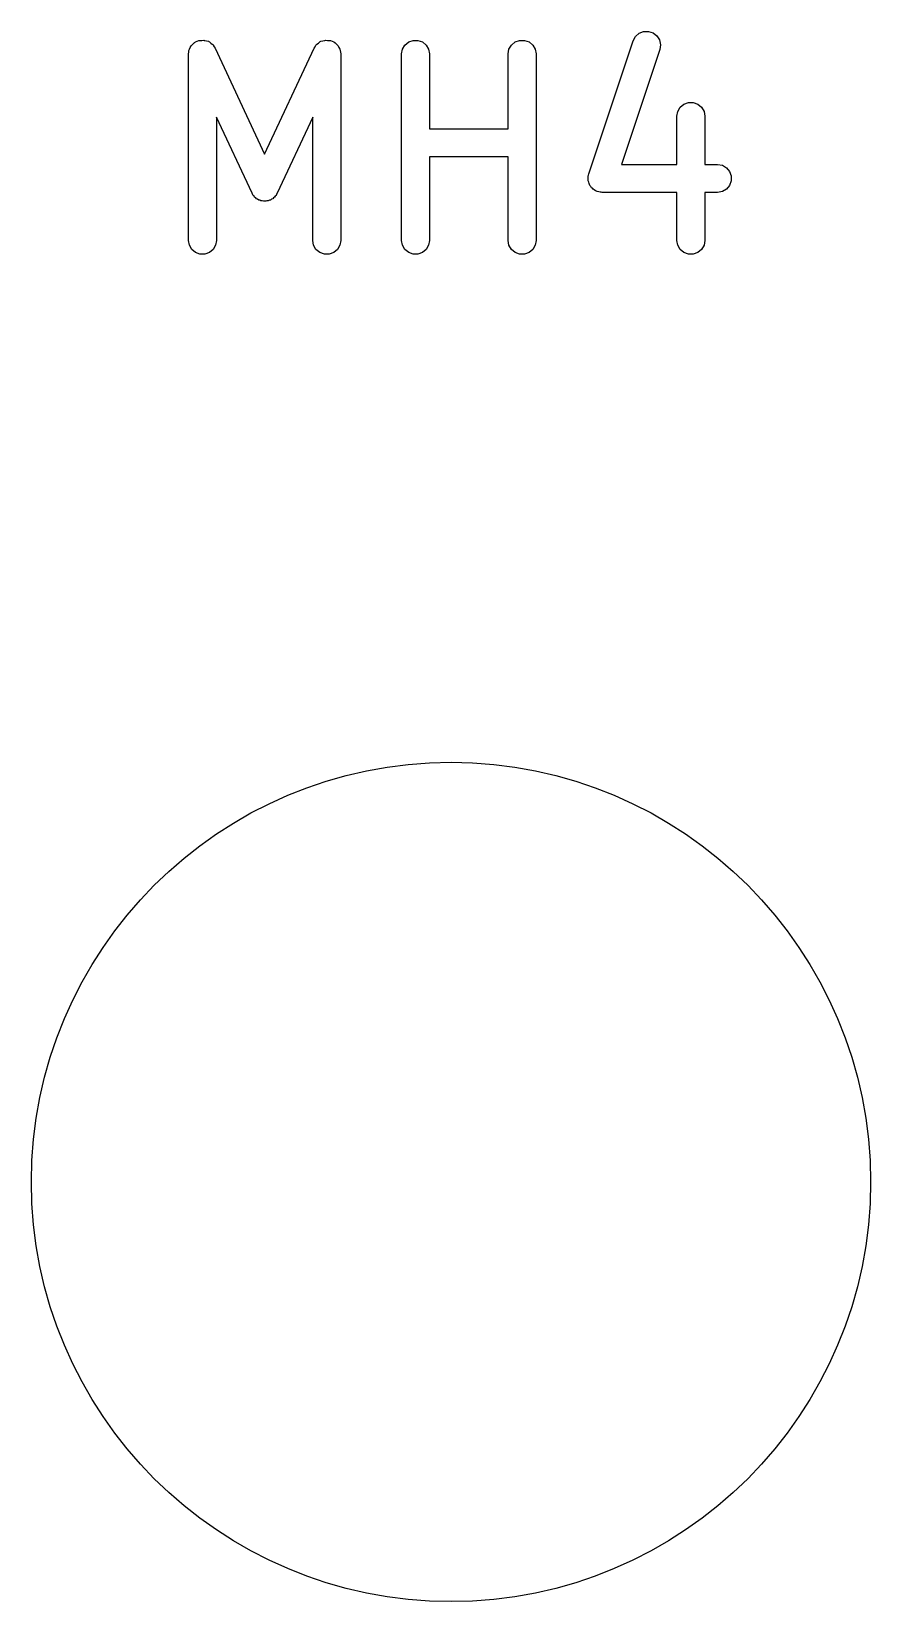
# Model space of a CAD drawing. Extents: x 84 to 159, y -171 to -32.
# Drawn here: x 105.64 to 110.14, y -150.33 to -141.91 of the extents above; entities that cross this region are included whole.
import ezdxf

# ---------------------------------------------------------------- set-up
doc = ezdxf.new("R2010")
doc.units = 0
doc.header["$MEASUREMENT"] = 0
doc.layers.add('BLACK', color=7, linetype='CONTINUOUS')

msp = doc.modelspace()

# ---------------------------------------------------------------- linework, layer by layer
at = {"layer": 'BLACK', "linetype": 'CONTINUOUS'}
for p, q in [((108.863, -141.963), (108.875, -141.94)), ((108.875, -141.94), (108.895, -141.923)), ((108.895, -141.923), (108.919, -141.913)), ((108.919, -141.913), (108.945, -141.913)), ((108.945, -141.913), (108.97, -141.921)), ((108.97, -141.921), (108.99, -141.937)), ((108.99, -141.937), (109.004, -141.959)), ((106.478, -142.034), (106.48, -142.025)), ((106.48, -142.025), (106.481, -142.015)), ((106.481, -142.015), (106.482, -142.012)), ((106.482, -142.012), (106.483, -142.009)), ((106.483, -142.009), (106.488, -142)), ((106.488, -142), (106.492, -141.991)), ((106.492, -141.991), (106.494, -141.989)), ((106.494, -141.989), (106.496, -141.986)), ((106.496, -141.986), (106.503, -141.98)), ((106.503, -141.98), (106.51, -141.973)), ((106.51, -141.973), (106.513, -141.972)), ((106.513, -141.972), (106.516, -141.969)), ((106.516, -141.969), (106.525, -141.966)), ((106.525, -141.966), (106.534, -141.962)), ((106.534, -141.962), (106.537, -141.962)), ((106.537, -141.962), (106.54, -141.961)), ((106.54, -141.961), (106.55, -141.961)), ((106.55, -141.961), (106.56, -141.96)), ((106.56, -141.96), (106.563, -141.961)), ((106.563, -141.961), (106.566, -141.961)), ((106.566, -141.961), (106.575, -141.964)), ((106.575, -141.964), (106.585, -141.966)), ((106.585, -141.966), (106.588, -141.968)), ((106.588, -141.968), (106.591, -141.969)), ((106.591, -141.969), (106.598, -141.976)), ((106.598, -141.976), (106.606, -141.981)), ((106.606, -141.981), (106.608, -141.984)), ((106.608, -141.984), (106.611, -141.986)), ((106.611, -141.986), (106.616, -141.995)), ((106.616, -141.995), (106.621, -142.003)), ((106.621, -142.003), (106.886, -142.571)), ((106.886, -142.571), (107.152, -142.003)), ((107.152, -142.003), (107.157, -141.995)), ((107.157, -141.995), (107.162, -141.986)), ((107.162, -141.986), (107.165, -141.984)), ((107.165, -141.984), (107.167, -141.981)), ((107.167, -141.981), (107.175, -141.976)), ((107.175, -141.976), (107.182, -141.969)), ((107.182, -141.969), (107.185, -141.968)), ((107.185, -141.968), (107.188, -141.966)), ((107.188, -141.966), (107.198, -141.964)), ((107.198, -141.964), (107.207, -141.961)), ((107.207, -141.961), (107.21, -141.961)), ((107.21, -141.961), (107.213, -141.96)), ((107.213, -141.96), (107.223, -141.961)), ((107.223, -141.961), (107.233, -141.961)), ((107.233, -141.961), (107.236, -141.962)), ((107.236, -141.962), (107.239, -141.962)), ((107.239, -141.962), (107.248, -141.966)), ((107.248, -141.966), (107.257, -141.969)), ((107.257, -141.969), (107.26, -141.972)), ((107.26, -141.972), (107.263, -141.973)), ((107.263, -141.973), (107.27, -141.98)), ((107.27, -141.98), (107.277, -141.986)), ((107.277, -141.986), (107.279, -141.989)), ((107.279, -141.989), (107.281, -141.991)), ((107.281, -141.991), (107.285, -142)), ((107.285, -142), (107.29, -142.009)), ((107.29, -142.009), (107.291, -142.012)), ((107.291, -142.012), (107.292, -142.015)), ((107.292, -142.015), (107.293, -142.025)), ((107.293, -142.025), (107.295, -142.034)), ((107.621, -142.034), (107.626, -142.009)), ((107.626, -142.009), (107.639, -141.986)), ((107.639, -141.986), (107.659, -141.969)), ((107.659, -141.969), (107.683, -141.961)), ((107.683, -141.961), (107.709, -141.961)), ((107.709, -141.961), (107.734, -141.969)), ((107.734, -141.969), (107.753, -141.986)), ((107.753, -141.986), (107.766, -142.009)), ((107.766, -142.009), (107.771, -142.034)), ((108.192, -142.034), (108.197, -142.009)), ((108.197, -142.009), (108.21, -141.986)), ((108.21, -141.986), (108.23, -141.969)), ((108.23, -141.969), (108.254, -141.961)), ((108.254, -141.961), (108.28, -141.961)), ((108.28, -141.961), (108.305, -141.969)), ((108.305, -141.969), (108.325, -141.986)), ((108.325, -141.986), (108.338, -142.009)), ((108.338, -142.009), (108.342, -142.034)), ((108.625, -142.677), (108.863, -141.963)), ((109.005, -142.01), (108.8, -142.626)), ((109.004, -141.959), (109.009, -141.985)), ((109.009, -141.985), (109.005, -142.01)), ((106.478, -143.034), (106.478, -142.034)), ((107.295, -142.034), (107.295, -143.034)), ((107.621, -143.034), (107.621, -142.034)), ((107.771, -142.034), (107.771, -142.436)), ((108.192, -142.436), (108.192, -142.034)), ((108.342, -142.034), (108.342, -143.034)), ((109.097, -142.368), (109.102, -142.342)), ((109.102, -142.342), (109.115, -142.32)), ((109.115, -142.32), (109.135, -142.303)), ((109.135, -142.303), (109.159, -142.294)), ((109.159, -142.294), (109.185, -142.294)), ((109.185, -142.294), (109.21, -142.303)), ((109.21, -142.303), (109.23, -142.32)), ((109.23, -142.32), (109.243, -142.342)), ((109.243, -142.342), (109.247, -142.368)), ((106.819, -142.78), (106.628, -142.372)), ((106.628, -142.372), (106.628, -143.034)), ((107.145, -142.372), (106.954, -142.78)), ((107.145, -143.034), (107.145, -142.372)), ((107.771, -142.436), (108.192, -142.436)), ((109.097, -142.626), (109.097, -142.368)), ((109.247, -142.368), (109.247, -142.626)), ((108.192, -142.586), (107.771, -142.586)), ((107.771, -142.586), (107.771, -143.034)), ((108.192, -143.034), (108.192, -142.586)), ((108.621, -142.703), (108.622, -142.696)), ((108.622, -142.688), (108.624, -142.683)), ((108.622, -142.696), (108.622, -142.688)), ((108.624, -142.683), (108.625, -142.677)), ((108.8, -142.626), (109.097, -142.626)), ((109.247, -142.626), (109.315, -142.626)), ((109.315, -142.626), (109.341, -142.631)), ((109.341, -142.631), (109.363, -142.644)), ((109.363, -142.644), (109.38, -142.664)), ((109.38, -142.664), (109.389, -142.688)), ((109.389, -142.688), (109.389, -142.714)), ((106.822, -142.786), (106.819, -142.78)), ((106.825, -142.792), (106.822, -142.786)), ((106.951, -142.786), (106.948, -142.792)), ((106.954, -142.78), (106.951, -142.786)), ((108.622, -142.709), (108.621, -142.703)), ((108.622, -142.714), (108.622, -142.709)), ((108.625, -142.721), (108.622, -142.714)), ((108.626, -142.729), (108.625, -142.721)), ((108.629, -142.733), (108.626, -142.729)), ((108.631, -142.739), (108.629, -142.733)), ((108.636, -142.744), (108.631, -142.739)), ((108.64, -142.751), (108.636, -142.744)), ((108.644, -142.754), (108.64, -142.751)), ((108.648, -142.758), (108.644, -142.754)), ((108.654, -142.762), (108.648, -142.758)), ((108.66, -142.767), (108.654, -142.762)), ((108.666, -142.769), (108.66, -142.767)), ((108.67, -142.772), (108.666, -142.769)), ((108.678, -142.773), (108.67, -142.772)), ((108.685, -142.775), (108.678, -142.773)), ((108.691, -142.775), (108.685, -142.775)), ((108.696, -142.776), (108.691, -142.775)), ((109.097, -142.776), (108.696, -142.776)), ((109.097, -143.034), (109.097, -142.776)), ((109.315, -142.776), (109.247, -142.776)), ((109.247, -142.776), (109.247, -143.034)), ((109.341, -142.772), (109.315, -142.776)), ((109.363, -142.758), (109.341, -142.772)), ((109.38, -142.739), (109.363, -142.758)), ((109.389, -142.714), (109.38, -142.739)), ((106.83, -142.796), (106.825, -142.792)), ((106.833, -142.802), (106.83, -142.796)), ((106.839, -142.805), (106.833, -142.802)), ((106.843, -142.81), (106.839, -142.805)), ((106.849, -142.813), (106.843, -142.81)), ((106.855, -142.817), (106.849, -142.813)), ((106.861, -142.818), (106.855, -142.817)), ((106.867, -142.821), (106.861, -142.818)), ((106.874, -142.822), (106.867, -142.821)), ((106.88, -142.823), (106.874, -142.822)), ((106.886, -142.823), (106.88, -142.823)), ((106.893, -142.823), (106.886, -142.823)), ((106.899, -142.822), (106.893, -142.823)), ((106.906, -142.821), (106.899, -142.822)), ((106.912, -142.818), (106.906, -142.821)), ((106.918, -142.817), (106.912, -142.818)), ((106.924, -142.813), (106.918, -142.817)), ((106.93, -142.81), (106.924, -142.813)), ((106.934, -142.805), (106.93, -142.81)), ((106.94, -142.802), (106.934, -142.805)), ((106.943, -142.796), (106.94, -142.802)), ((106.948, -142.792), (106.943, -142.796)), ((106.483, -143.06), (106.478, -143.034)), ((106.628, -143.034), (106.624, -143.06)), ((107.149, -143.06), (107.145, -143.034)), ((107.295, -143.034), (107.29, -143.06)), ((107.626, -143.06), (107.621, -143.034)), ((107.771, -143.034), (107.766, -143.06)), ((108.197, -143.06), (108.192, -143.034)), ((108.342, -143.034), (108.338, -143.06)), ((109.102, -143.06), (109.097, -143.034)), ((109.247, -143.034), (109.243, -143.06)), ((106.496, -143.083), (106.483, -143.06)), ((106.516, -143.099), (106.496, -143.083)), ((106.54, -143.108), (106.516, -143.099)), ((106.566, -143.108), (106.54, -143.108)), ((106.591, -143.099), (106.566, -143.108)), ((106.611, -143.083), (106.591, -143.099)), ((106.624, -143.06), (106.611, -143.083)), ((107.162, -143.083), (107.149, -143.06)), ((107.182, -143.099), (107.162, -143.083)), ((107.207, -143.108), (107.182, -143.099)), ((107.233, -143.108), (107.207, -143.108)), ((107.257, -143.099), (107.233, -143.108)), ((107.277, -143.083), (107.257, -143.099)), ((107.29, -143.06), (107.277, -143.083)), ((107.639, -143.083), (107.626, -143.06)), ((107.659, -143.099), (107.639, -143.083)), ((107.683, -143.108), (107.659, -143.099)), ((107.709, -143.108), (107.683, -143.108)), ((107.734, -143.099), (107.709, -143.108)), ((107.753, -143.083), (107.734, -143.099)), ((107.766, -143.06), (107.753, -143.083)), ((108.21, -143.083), (108.197, -143.06)), ((108.23, -143.099), (108.21, -143.083)), ((108.254, -143.108), (108.23, -143.099)), ((108.28, -143.108), (108.254, -143.108)), ((108.305, -143.099), (108.28, -143.108)), ((108.325, -143.083), (108.305, -143.099)), ((108.338, -143.06), (108.325, -143.083)), ((109.115, -143.083), (109.102, -143.06)), ((109.135, -143.099), (109.115, -143.083)), ((109.159, -143.108), (109.135, -143.099)), ((109.185, -143.108), (109.159, -143.108)), ((109.21, -143.099), (109.185, -143.108)), ((109.23, -143.083), (109.21, -143.099)), ((109.243, -143.06), (109.23, -143.083))]:
    msp.add_line(p, q, dxfattribs=at)
at = {"layer": 'BLACK'}
msp.add_circle((107.886, -148.082), 2.25, dxfattribs=at)

doc.saveas('drawing.dxf')
